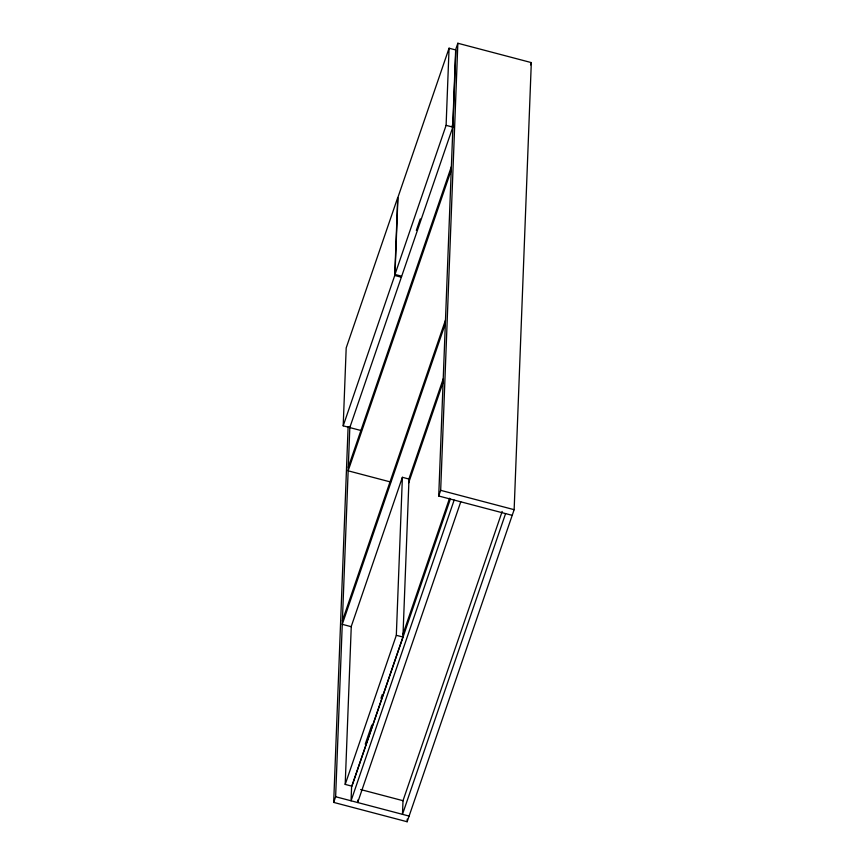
<?xml version="1.0" encoding="UTF-8"?>
<svg xmlns="http://www.w3.org/2000/svg" width="865" height="865" viewBox="0 0 865 865"><rect width="100%" height="100%" fill="white"/><g stroke="black" fill="none" stroke-linecap="round" stroke-linejoin="round"><path stroke-width="1.3" d="M343.2 425.829L346.195 347.914L397.738 197.544L394.754 275.47L343.2 425.829L361.408 430.629M512.199 515.345L438.728 496.002L455.898 48.927L457.845 43.25L531.315 62.594L514.145 509.68L407.156 821.75L333.685 802.406L348.119 426.694M333.685 802.406L335.631 796.73L349.86 426.413M345.2 784.404L351.266 626.411L402.387 477.307L408.994 479.048L402.928 637.04L351.817 786.144L345.2 784.404L396.321 635.299L402.387 477.307M357.764 800.06L357.667 802.536L460.764 501.808M401.587 276.195L394.981 274.454L397.943 197.306L449.065 48.202L455.671 49.943L452.709 127.09L446.102 125.349L449.065 48.202M407.156 821.75L407.253 819.058M438.728 496.002L440.674 490.336L457.845 43.25M394.981 274.454L446.102 125.349M416.346 230.382L420.282 218.91M451.876 126.744L453.044 123.338M349.806 427.57L452.914 126.852M348.281 467.316L451.379 166.588M451.249 170.091L348.152 470.82L390.58 481.989M530.537 64.864L531.315 62.594M342.389 620.821L445.486 320.093M445.356 323.607L342.248 624.325L351.255 626.703M408.788 479.307L443.302 378.632M408.658 482.811L443.172 382.146M365.257 744.149L371.809 725.032M380.989 698.282L382.298 694.454M402.831 634.564L449.573 498.218M450.308 499.17L351.579 787.161L351.06 800.795L454.157 500.067M502.176 511.442L403.004 800.698L402.485 814.333L505.582 513.605M394.754 275.47L401.36 277.211M440.674 490.336L514.145 509.68M396.321 635.299L402.928 637.04M360.608 789.54L403.177 800.741M335.631 796.73L409.102 816.073"/></g></svg>
